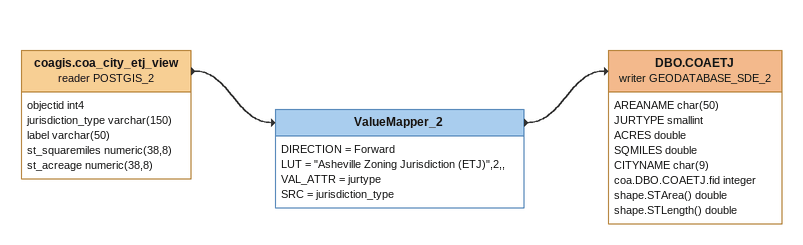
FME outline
coagis.coa_city_etj_view (reader POSTGIS_2)
    attributes: objectid int4, jurisdiction_type varchar(150), label varchar(50), st_squaremiles numeric(38,8), st_acreage numeric(38,8)
    -> ValueMapper_2
ValueMapper_2
    DIRECTION = Forward
    LUT = "Asheville Zoning Jurisdiction (ETJ)",2,,
    VAL_ATTR = jurtype
    SRC = jurisdiction_type
    -> DBO.COAETJ (writer GEODATABASE_SDE_2)
DBO.COAETJ (writer GEODATABASE_SDE_2)
    attributes: AREANAME char(50), JURTYPE smallint, ACRES double, SQMILES double, CITYNAME char(9), coa.DBO.COAETJ.fid integer, shape.STArea() double, shape.STLength() double
